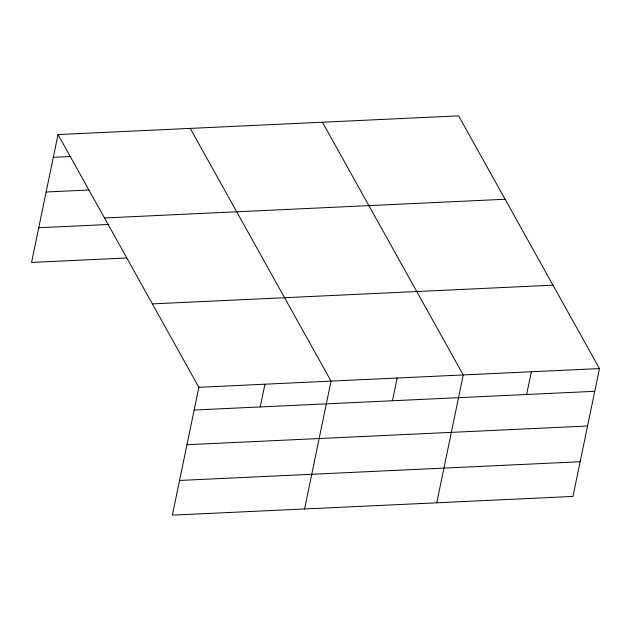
<?xml version="1.0" encoding="UTF-8"?>
<svg xmlns="http://www.w3.org/2000/svg" width="631" height="631" viewBox="0 0 631 631"><rect width="100%" height="100%" fill="white"/><g stroke="black" fill="none" stroke-linecap="round" stroke-linejoin="round"><path stroke-width="0.95" d="M58.028 134.569L198.844 387.292L172.366 515.141L572.972 496.431L599.45 368.575L458.634 115.859L58.028 134.569L31.55 262.425L126.815 257.976M260.232 406.94L264.941 384.2M304.568 508.965L331.046 381.116L190.231 128.393M392.435 400.764L397.144 378.024M436.762 502.789L463.241 374.94L322.425 122.217M526.64 394.493L531.349 371.754M53.319 157.308L70.814 156.488M46.134 191.998L88.908 190.002M104.494 217.971L505.1 199.254M38.736 227.736L108.721 224.47M152.371 303.89L552.985 285.18M198.844 387.292L599.45 368.575M194.135 410.024L594.741 391.315M186.95 444.713L587.556 426.004M179.551 480.459L580.157 461.742"/></g></svg>
